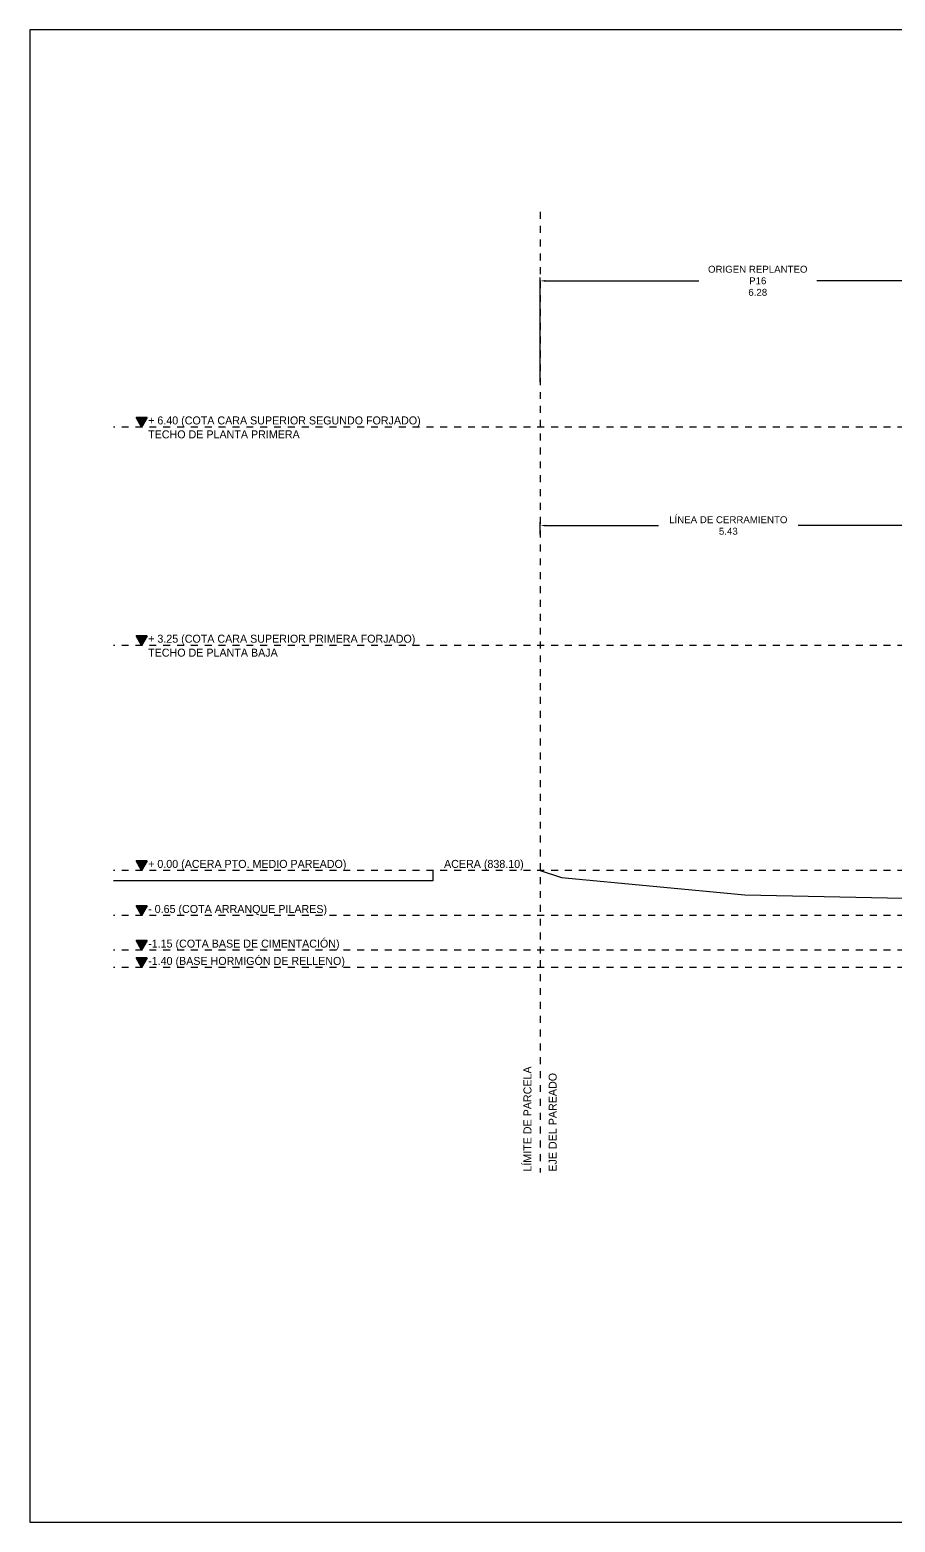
# Model space of a CAD drawing. Extents: x 2455 to 9764, y -806 to 181.
# Drawn here: x 4466.09 to 4478.58, y -409.26 to -387.73 of the extents above; entities that cross this region are included whole.
import ezdxf

# ---------------------------------------------------------------- set-up
doc = ezdxf.new("R2010")
doc.units = 0
doc.header["$LTSCALE"] = 0.2
doc.header["$MEASUREMENT"] = 0
doc.linetypes.add('CONTINUA', pattern=[0])
doc.linetypes.add('RAYITAS', pattern=[0.375, 0.25, -0.125])
doc.layers.add('01_cartela', color=6, linetype='CONTINUOUS', plot=False)
for name, color, linetype in [('01_cotas', 4, 'CONTINUOUS'), ('01_MONO inst', 254, 'CONTINUOUS'), ('01_perfil terreno natural', 170, 'CONTINUOUS'), ('01_proyección', 4, 'RAYITAS'), ('01_textos', 7, 'CONTINUOUS')]:
    doc.layers.add(name, color=color, linetype=linetype)
doc.styles.add('Century Gothic', font='', dxfattribs={"height": 2})
doc.styles.add('Estilo1', font='swissel.ttf')
doc.styles.add('ROMANS', font='romans')
doc.styles.get('Century Gothic').set_extended_font_data('Century Gothic')
doc.dimstyles.new('DECIMAL-50', dxfattribs={"dimtxt": 0.08, "dimasz": 0.15, "dimexe": 0.05, "dimexo": 0.05, "dimgap": 0.09, "dimtad": 0, "dimzin": 0, "dimdsep": 46, "dimtxsty": 'ROMANS', "dimblk": 'DOTSMALL', "dimcen": 0.09, "dimclrt": 7, "dimadec": 0, "dimazin": 0, "dimtfac": 1.38, "dimtix": 1, "dimtofl": 0, "dimtmove": 2, "dimatfit": 3, "dimldrblk": 'OBLIQUE', "dimfxl": 1, "dimtolj": 1, "dimtzin": 0, "dimarcsym": 0})

# ---------------------------------------------------------------- blocks, each defined once
blk = doc.blocks.new('*D449')
at = {"layer": '01_cotas', "color": 0, "linetype": 'CONTINUA', "lineweight": -2, "transparency": 16777216}
for p, q in [((4473.46, -392.811), (4473.46, -391.301)), ((4479.74, -392.811), (4479.74, -391.301))]:
    blk.add_line(p, q, dxfattribs=at)
at = {"layer": '01_cotas', "color": 0, "lineweight": -2, "transparency": 16777216}
for p, q in [((4473.535, -391.351), (4475.749, -391.351)), ((4479.665, -391.351), (4477.452, -391.351))]:
    blk.add_line(p, q, dxfattribs=at)
at = {"layer": '01_cotas', "color": 0, "transparency": 16777216}
for points in [[(4473.535, -391.339), (4473.535, -391.364), (4473.46, -391.351)], [(4479.665, -391.339), (4479.665, -391.364), (4479.74, -391.351)]]:
    blk.add_solid(points, dxfattribs=at)
at = {"layer": '01_cotas', "color": 7, "transparency": 16777216, "insert": (4476.6, -391.351), "char_height": 0.1, "width": 1.52292, "attachment_point": 5, "style": 'Estilo1'}
blk.add_mtext('\\A1;ORIGEN REPLANTEO P16\\P6.28', dxfattribs=at)
blk = doc.blocks.new('*D456')
at = {"layer": '01_cotas', "color": 0, "linetype": 'CONTINUA', "lineweight": -2, "transparency": 16777216}
for p, q in [((4473.46, -395.011), (4473.46, -394.832)), ((4478.89, -395.011), (4478.89, -394.832))]:
    blk.add_line(p, q, dxfattribs=at)
at = {"layer": '01_cotas', "color": 0, "lineweight": -2, "transparency": 16777216}
for p, q in [((4473.535, -394.882), (4475.169, -394.882)), ((4478.815, -394.882), (4477.182, -394.882))]:
    blk.add_line(p, q, dxfattribs=at)
at = {"layer": '01_cotas', "color": 0, "transparency": 16777216}
for points in [[(4473.535, -394.87), (4473.535, -394.895), (4473.46, -394.882)], [(4478.815, -394.87), (4478.815, -394.895), (4478.89, -394.882)]]:
    blk.add_solid(points, dxfattribs=at)
at = {"layer": '01_cotas', "color": 7, "transparency": 16777216, "insert": (4476.175, -394.882), "char_height": 0.1, "attachment_point": 5, "style": 'Estilo1'}
blk.add_mtext('\\A1;LÍNEA DE CERRAMIENTO\\P5.43', dxfattribs=at)

msp = doc.modelspace()

# ---------------------------------------------------------------- hatches: boundary and pattern name
at = {"layer": '01_textos', "ltscale": 0.01}
for color, points in [(120, [(4467.704, -393.461), (4467.624, -393.322), (4467.785, -393.322)]), (120, [(4467.704, -393.461), (4467.624, -393.322), (4467.785, -393.322)]), (120, [(4467.704, -393.461), (4467.785, -393.322), (4467.624, -393.322)]), (120, [(4467.704, -396.611), (4467.624, -396.472), (4467.785, -396.472)]), (120, [(4467.704, -396.611), (4467.624, -396.472), (4467.785, -396.472)]), (120, [(4467.704, -396.611), (4467.785, -396.472), (4467.624, -396.472)]), (10, [(4467.704, -399.861), (4467.624, -399.722), (4467.785, -399.722)]), (10, [(4467.704, -399.861), (4467.624, -399.722), (4467.785, -399.722)]), (10, [(4467.704, -399.861), (4467.785, -399.722), (4467.624, -399.722)]), (120, [(4467.704, -400.511), (4467.624, -400.372), (4467.785, -400.372)]), (120, [(4467.704, -400.511), (4467.624, -400.372), (4467.785, -400.372)]), (120, [(4467.704, -400.511), (4467.785, -400.372), (4467.624, -400.372)]), (120, [(4467.704, -401.011), (4467.624, -400.872), (4467.785, -400.872)]), (120, [(4467.704, -401.011), (4467.624, -400.872), (4467.785, -400.872)]), (120, [(4467.704, -401.011), (4467.785, -400.872), (4467.624, -400.872)]), (120, [(4467.704, -401.261), (4467.624, -401.122), (4467.785, -401.122)]), (120, [(4467.704, -401.261), (4467.624, -401.122), (4467.785, -401.122)]), (120, [(4467.704, -401.261), (4467.785, -401.122), (4467.624, -401.122)])]:
    msp.add_hatch(color=color, dxfattribs=at).paths.add_polyline_path(points)

# ---------------------------------------------------------------- linework, layer by layer
at = {"layer": '01_cartela', "color": 3}
msp.add_lwpolyline([(4466.091, -387.729), (4466.091, -409.264), (4496.729, -409.264), (4496.729, -387.729)], close=True, dxfattribs=at)
at = {"layer": '01_MONO inst'}
for p, q in [((4471.91, -399.861, 0), (4471.91, -400.011, 0)), ((4471.91, -400.011, 0), (4467.301, -400.011, 0))]:
    msp.add_line(p, q, dxfattribs=at)
at = {"layer": '01_perfil terreno natural', "elevation": 0}
msp.add_lwpolyline([(4473.46, -399.861), (4473.768, -399.961), (4476.415, -400.211), (4488.313, -400.461), (4494.717, -400.532)], dxfattribs=at)
at = {"layer": '01_proyección', "color": 10}
for p, q in [((4473.46, -390.356, 0), (4473.46, -404.219, 0)), ((4494.717, -399.861, 0), (4467.301, -399.861, 0))]:
    msp.add_line(p, q, dxfattribs=at)
at = {"layer": '01_proyección', "color": 120}
for p, q in [((4494.717, -393.461, 0), (4467.301, -393.461, 0)), ((4494.717, -396.611, 0), (4467.301, -396.611, 0)), ((4494.717, -400.511, 0), (4467.301, -400.511, 0)), ((4494.717, -401.011, 0), (4467.301, -401.011, 0)), ((4494.717, -401.261, 0), (4467.301, -401.261, 0))]:
    msp.add_line(p, q, dxfattribs=at)
at = {"layer": '01_textos', "color": 120, "ltscale": 0.01, "elevation": 0}
for points in [[(4467.704, -393.461), (4467.624, -393.322), (4467.785, -393.322)], [(4467.704, -393.461), (4467.785, -393.322), (4467.624, -393.322)], [(4467.704, -396.611), (4467.624, -396.472), (4467.785, -396.472)], [(4467.704, -396.611), (4467.785, -396.472), (4467.624, -396.472)], [(4467.704, -400.511), (4467.624, -400.372), (4467.785, -400.372)], [(4467.704, -400.511), (4467.785, -400.372), (4467.624, -400.372)], [(4467.704, -401.011), (4467.624, -400.872), (4467.785, -400.872)], [(4467.704, -401.011), (4467.785, -400.872), (4467.624, -400.872)], [(4467.704, -401.261), (4467.624, -401.122), (4467.785, -401.122)], [(4467.704, -401.261), (4467.785, -401.122), (4467.624, -401.122)]]:
    msp.add_lwpolyline(points, close=True, dxfattribs=at)
at = {"layer": '01_textos', "color": 10, "ltscale": 0.01, "elevation": 0}
for points in [[(4467.704, -399.861), (4467.624, -399.722), (4467.785, -399.722)], [(4467.704, -399.861), (4467.785, -399.722), (4467.624, -399.722)]]:
    msp.add_lwpolyline(points, close=True, dxfattribs=at)

# ---------------------------------------------------------------- texts
at = {"layer": '01_MONO inst', "linetype": 'CONTINUA', "ltscale": 1.5, "style": 'Century Gothic'}
msp.add_text('ACERA (838.10)', height=0.1155, dxfattribs=at).set_placement((4472.071, -399.823, 0))
at = {"layer": '01_textos', "color": 120, "ltscale": 0.01, "style": 'Century Gothic'}
for s, p in [('+ 6.40 (COTA CARA SUPERIOR SEGUNDO FORJADO)', (4467.799, -393.423, 0)), ('TECHO DE PLANTA PRIMERA', (4467.799, -393.624, 0)), ('+ 3.25 (COTA CARA SUPERIOR PRIMERA FORJADO)', (4467.799, -396.573, 0)), ('TECHO DE PLANTA BAJA', (4467.799, -396.774, 0)), ('- 0.65 (COTA ARRANQUE PILARES)', (4467.799, -400.473, 0)), ('-1.15 (COTA BASE DE CIMENTACIÓN)', (4467.799, -400.973, 0)), ('-1.40 (BASE HORMIGÓN DE RELLENO)', (4467.799, -401.223, 0))]:
    msp.add_text(s, height=0.1155, dxfattribs=at).set_placement(p)
at = {"layer": '01_textos', "color": 10, "ltscale": 0.01, "style": 'Century Gothic'}
msp.add_text('+ 0.00 (ACERA PTO. MEDIO PAREADO)', height=0.1155, dxfattribs=at).set_placement((4467.799, -399.823, 0))
for s, p in [('LÍMITE DE PARCELA', (4473.333, -404.206, 0)), ('EJE DEL PAREADO', (4473.697, -404.206, 0))]:
    msp.add_text(s, height=0.1155, rotation=90, dxfattribs=at).set_placement(p)

# ---------------------------------------------------------------- dimensions: what is measured, and where the dimension line sits
at = {"layer": '01_cotas'}
for base, p1, p2, text, picture, middle in [((4473.46, -391.351), (4479.74, -392.861, 0), (4473.46, -392.861, 0), 'ORIGEN REPLANTEO P16\\P<>', '*D449', (4476.6, -391.351)), ((4473.46, -394.882), (4478.89, -395.061, 0), (4473.46, -395.061, 0), 'LÍNEA DE CERRAMIENTO\\P<>', '*D456', (4476.175, -394.882))]:
    dim = msp.add_linear_dim(base=base, p1=p1, p2=p2, text=text, dimstyle='DECIMAL-50', override={"dimtxt": 0.1, "dimasz": 0.075, "dimtxsty": 'Estilo1', "dimsah": 1, "dimfxl": 0.09, "dimarcsym": 2}, dxfattribs=at)
    dim.commit()
    dim.dimension.update_dxf_attribs({"geometry": picture, "text_midpoint": middle})

doc.saveas('drawing.dxf')
